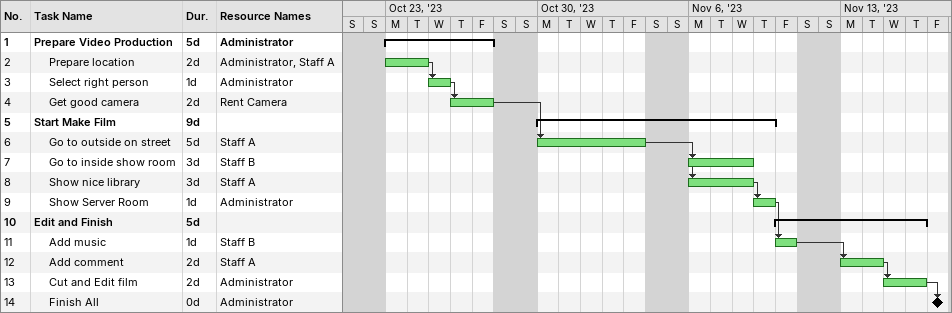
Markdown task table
| ID | Level | Task | Duration | Start | Finish | Predecessors | Resources |
|---|---|---|---|---|---|---|---|
| 1 | 1 | **Prepare Video Production** | 5d | 2023-10-23 | 2023-10-27 |  | Administrator |
| 2 | 2 | Prepare location | 2d | 2023-10-23 | 2023-10-24 |  | Administrator, Staff A |
| 3 | 2 | Select right person | 1d | 2023-10-25 | 2023-10-25 | 2 | Administrator |
| 4 | 2 | Get good camera | 2d | 2023-10-26 | 2023-10-27 | 3 | Rent Camera |
| 5 | 1 | **Start Make Film** | 9d | 2023-10-30 | 2023-11-09 |  |  |
| 6 | 2 | Go to outside on street | 5d | 2023-10-30 | 2023-11-03 | 4 | Staff A |
| 7 | 2 | Go to inside show room | 3d | 2023-11-06 | 2023-11-08 | 6 | Staff B |
| 8 | 2 | Show nice library | 3d | 2023-11-06 | 2023-11-08 | 6 | Staff A |
| 9 | 2 | Show Server Room | 1d | 2023-11-09 | 2023-11-09 | 8 | Administrator |
| 10 | 1 | **Edit and Finish** | 5d | 2023-11-10 | 2023-11-16 |  |  |
| 11 | 2 | Add music | 1d | 2023-11-10 | 2023-11-10 | 9 | Staff B |
| 12 | 2 | Add comment | 2d | 2023-11-13 | 2023-11-14 | 11 | Staff A |
| 13 | 2 | Cut and Edit film | 2d | 2023-11-15 | 2023-11-16 | 12 | Administrator |
| 14 | 2 | Finish All | 0d | 2023-11-17 | 2023-11-17 | 13 | Administrator |
